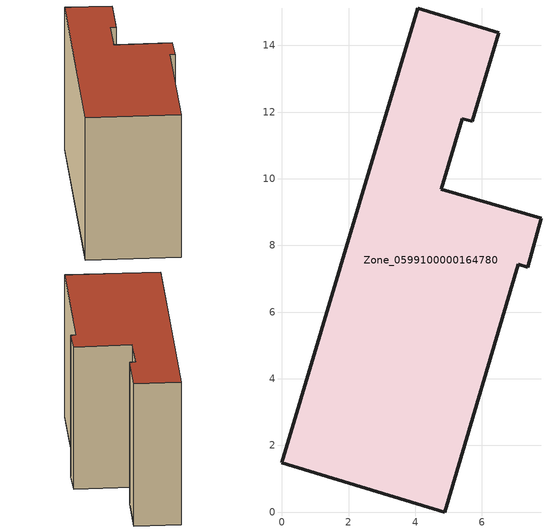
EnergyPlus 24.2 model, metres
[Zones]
Zone_0599100000164780
 floor ground (C_G): 5.41,11.8 4.77,9.68 7.77,8.81 7.38,7.35 7.09,7.43 4.89,0 0,1.48 4.08,15.12 6.5,14.38 5.7,11.72 z0
 wall outside (C_F): 4.08,15.12 0,1.48 4.89,0 7.09,7.43 7.38,7.35 7.77,8.81 4.77,9.68 5.41,11.8 5.7,11.72 6.5,14.38 4.08,15.12 z0:8.28
 roof outside (C_R): 5.7,11.72 6.5,14.38 4.08,15.12 0,1.48 4.89,0 7.09,7.43 7.38,7.35 7.77,8.81 4.77,9.68 5.41,11.8 z8.28
[BUILDING]
Pand.0599100000164780: North Axis=0; Terrain=City; Loads Convergence Tolerance Value=0.04; Temperature Convergence Tolerance Value=0.4; Solar Distribution=FullExterior; Maximum Number of Warmup Days=25; Minimum Number of Warmup Days=1
[Site:Location]
Rotterdam.The.Hague.AP_ZH_NLD Design_Conditions: Latitude=51.96; Longitude=4.45; Time Zone=1; Elevation=-4.5
[SITE:GROUNDTEMPERATURE:BUILDINGSURFACE]
18, 18, 18, 18, 18, 18, 18, 18, 18, 18, 18, 18
[MATERIAL] Thermal Absorptance=0.9; Solar Absorptance=0.7; Visible Absorptance=0.7
Name | Roughness | Thickness | Conductivity | Density | Specific Heat
G.TI.1975-1991 | MediumSmooth | 0.15 | 0.288461 | 540 | 1210
F.TI.1975-1991 | Rough | 0.3 | 0.230769 | 1920 | 840
R.TI.1975-1991 | MediumRough | 0.2 | 0.153846 | 1500 | 1000
[CONSTRUCTION]
C_G: G.TI.1975-1991
C_F: F.TI.1975-1991
C_R: R.TI.1975-1991
[ZONE]
Zone_0599100000164780: Type=1; Multiplier=1; Ceiling Height=Autocalculate; Volume=Autocalculate; Floor Area=autocalculate; Part of Total Floor Area=Yes
[ZONEINFILTRATION:DESIGNFLOWRATE]
Infil_Zone_0599100000164780: Zone or ZoneList or Space or SpaceList=Zone_0599100000164780; Schedule=AlwaysOn; Design Flow Rate Calculation Method=Flow/Area; Flow Rate per Floor Area=0.003; Constant Term Coefficient=1; Temperature Term Coefficient=0; Velocity Term Coefficient=0; Velocity Squared Term Coefficient=0
[HVACTEMPLATE:ZONE:IDEALLOADSAIRSYSTEM]
Zone_0599100000164780: Maximum Heating Supply Air Temperature=50; Minimum Cooling Supply Air Temperature=13; Maximum Heating Supply Air Humidity Ratio=0.0156; Minimum Cooling Supply Air Humidity Ratio=0.0077; Heating Limit=NoLimit; Cooling Limit=NoLimit; Dehumidification Control Type=ConstantSensibleHeatRatio; Cooling Sensible Heat Ratio=0.7; Dehumidification Setpoint=60; Humidification Control Type=None; Humidification Setpoint=30; Outdoor Air Method=None; Outdoor Air Flow Rate per Person=0.00944; Outdoor Air Flow Rate per Zone Floor Area=0; Outdoor Air Flow Rate per Zone=0; Demand Controlled Ventilation Type=None; Outdoor Air Economizer Type=NoEconomizer; Heat Recovery Type=None; Sensible Heat Recovery Effectiveness=0.7; Latent Heat Recovery Effectiveness=0.65
[ZONECONTROL:THERMOSTAT]
ThermostatControl_Zone_0599100000164780: Zone or ZoneList=Zone_0599100000164780; Control Type Schedule=DualSetpointControlType; Control 1=Thermostat_Zone_0599100000164780; Temperature Difference Between Cutout And Setpoint=0
[THERMOSTATSETPOINT:DUALSETPOINT]
Thermostat_Zone_0599100000164780: Heating Setpoint Temperature Schedule=HeatingSetpoint_Zone_0599100000164780; Cooling Setpoint Temperature Schedule=CoolingSetpoint_Zone_0599100000164780
[SCHEDULE:COMPACT]
HeatingSetpoint_Zone_0599100000164780: Through: 12/31, For: AllDays, Until: 24:00, 21
CoolingSetpoint_Zone_0599100000164780: Through: 12/31, For: AllDays, Until: 24:00, 24
DualSetpointControlType: Through: 12/31, For: AllDays, Until: 24:00, 4
AlwaysOn: Through: 12/31, For: AllDays, Until: 24:00, 1
